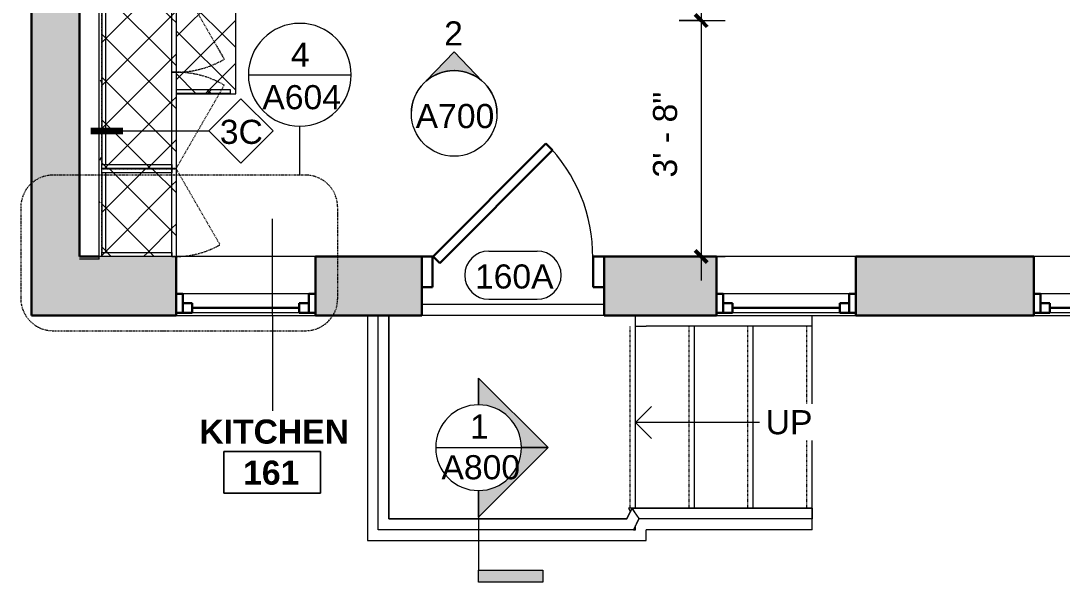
# Model space of a CAD drawing. Header units: inches. Extents: x -545 to 1083, y -2066 to -269.
# Drawn here: x -531.1 to -336.8, y -1975.4 to -1870.6 of the extents above; entities that cross this region are included whole.
import ezdxf

# ---------------------------------------------------------------- set-up
doc = ezdxf.new("R2010")
doc.units = ezdxf.units.IN
doc.header["$MEASUREMENT"] = 0
for name, pattern in [('Dash', [0.25, 0.125, -0.125]), ('Dash Dot 3_16_', [0.3125, 0.1875, -0.0625, 0, -0.0625]), ('Dash dot dot', [0.8125, 0.25, -0.1875, 0, -0.1875, 0, -0.1875]), ('Hidden', [0.28125, 0.1875, -0.09375]), ('Overhead 1_16_', [0.101562, 0.0625, -0.039062])]:
    doc.linetypes.add(name, pattern=pattern)
for name, color, linetype, lineweight in [('A-ANNO-DIMS', 211, 'Continuous', 9), ('A-ANNO-DIMS-48', 211, 'Continuous', 9), ('A-ANNO-SYMB', 150, 'Continuous', 9), ('A-AREA-IDEN', 2, 'Continuous', 9), ('A-DOOR', 31, 'Continuous', 18), ('A-DOOR-FRAM', 31, 'Continuous', 30), ('A-DOOR-IDEN', 31, 'Continuous', 9), ('A-FLOR-HRAL', 11, 'Continuous', 9), ('A-GLAZ', 151, 'Continuous', 18), ('A-WALL', 113, 'Continuous', 18), ('A-WALL-IDEN', 211, 'Continuous', 9), ('A-WALL-PATT', 111, 'Continuous', 18), ('G-ANNO-SYMB', 111, 'Continuous', 9), ('I-WALL', 2, 'Continuous', 18), ('Q-CASE', 31, 'Continuous', 9), ('Q-CASE-HDLN', 31, 'Dash', 9), ('S-STRS', 31, 'Continuous', 18), ('S-STRS-ANNO', 31, 'Continuous', 9), ('S-STRS-IDEN', 31, 'Continuous', 9)]:
    doc.layers.add(name, color=color, linetype=linetype, lineweight=lineweight)
doc.styles.add('Arial', font='arial.ttf', dxfattribs={"height": 4.5})
doc.styles.add('Swis721 Lt BT', font='swissl.ttf', dxfattribs={"height": 4.5})
doc.styles.add('Swis721 Lt BT_B', font='', dxfattribs={"height": 4.5})
doc.styles.get('Swis721 Lt BT_B').set_extended_font_data('Swis721 Lt BT', bold=True)
doc.dimstyles.new('OTJ_-_3_32__Linear__1_2__Tolerance', dxfattribs={"dimscale": 12, "dimtxt": 4.748918, "dimasz": 0.1875, "dimexe": 0.375, "dimexo": 0.25, "dimgap": 0.25, "dimtad": 1, "dimdec": 1, "dimrnd": 0.5, "dimzin": 3, "dimdsep": 46, "dimlunit": 4, "dimtxsty": 'Swis721 Lt BT', "dimblk1": 'OBLIQUE', "dimblk2": 'OBLIQUE', "dimsah": 1, "dimcen": 0.09, "dimdle": 0.375, "dimazin": 0, "dimtfac": 1, "dimtdec": 4, "dimtix": 1, "dimtmove": 0, "dimatfit": 3, "dimfxl": 1, "dimtvp": 1, "dimfrac": 2, "dimtolj": 1, "dimtzin": 0, "dimarcsym": 2})
pattern_1 = [(315, (1900.203, -518.41), (4.006467, 4.006467), []), (45, (1900.203, -518.41), (-4.006467, 4.006467), [])]
pattern_2 = [(315, (1916.578, -518.41), (4.006467, 4.006467), []), (45, (1916.578, -518.41), (-4.006467, 4.006467), [])]
pattern_3 = [(315, (1886.203, -517.66), (4.006467, 4.006467), []), (45, (1886.203, -517.66), (-4.006467, 4.006467), [])]

# ---------------------------------------------------------------- blocks, each defined once
blk = doc.blocks.new('Single Flush - D1 2_6_ X 8_ - NOT FR-6102308-1ST FLOOR - CONSTRUCTION')
at = {"layer": 'A-DOOR', "color": 8, "lineweight": 30}
for p, q in [((-7.41, -25.34), (13.67, -4.26)), ((14.91, -5.5), (-6.17, -26.58)), ((13.67, -4.26), (14.91, -5.5)), ((-6.17, -26.58), (-7.41, -25.34))]:
    blk.add_line(p, q, dxfattribs=at)
at = {"layer": 'A-DOOR', "lineweight": 9}
blk.add_arc((14.91, -5.5), 29.81, 179.5, 225, dxfattribs=at)
at = {"layer": 'A-DOOR-FRAM', "color": 8}
for p, q in [((-17, 0.25), (-17, -5.5)), ((-17, 0.25), (-15, 0.25)), ((-15, 0.25), (-15, -5.5)), ((15, 0.25), (15, -5.5)), ((15, 0.25), (17, 0.25)), ((17, 0.25), (17, -5.5)), ((-17, -5.5), (-15, -5.5)), ((15, -5.5), (17, -5.5))]:
    blk.add_line(p, q, dxfattribs=at)
blk = doc.blocks.new('Top Rail Type - Top Rail_Internal_-5108158-1ST FLOOR - CONSTRUCTION')
at = {"layer": 'A-FLOR-HRAL'}
for p, q in [((-464.44, -1965.58), (-464.44, -1925.58)), ((-462.44, -1925.58), (-462.44, -1963.58)), ((-418.06, -1963.58), (-417.09, -1961.64)), ((-417.06, -1961.58), (-417.75, -1961.58)), ((-417.75, -1961.58), (-417.39, -1962.25)), ((-417.09, -1961.64), (-415.79, -1963.52)), ((-416.44, -1962.58), (-416.99, -1961.58)), ((-416.99, -1961.58), (-383.44, -1961.58)), ((-383.44, -1961.58), (-383.44, -1963.58)), ((-462.44, -1963.58), (-418.06, -1963.58)), ((-415.79, -1963.52), (-416.82, -1965.58)), ((-383.44, -1963.58), (-415.82, -1963.58)), ((-416.82, -1965.58), (-464.44, -1965.58))]:
    blk.add_line(p, q, dxfattribs=at)
blk = doc.blocks.new('Top Rail Type - Top Rail_Internal_-V5-1ST FLOOR - CONSTRUCTION')
at = {"layer": 'A-FLOR-HRAL'}
for p, q in [((-464.44, -1965.58), (-464.44, -1925.58)), ((-462.44, -1963.58), (-462.44, -1925.58)), ((-417.09, -1961.64), (-418.06, -1963.58)), ((-383.44, -1961.58), (-417.06, -1961.58)), ((-383.44, -1963.58), (-383.44, -1961.58)), ((-418.06, -1963.58), (-462.44, -1963.58)), ((-415.82, -1963.58), (-416.82, -1965.58)), ((-383.44, -1963.58), (-415.82, -1963.58)), ((-416.82, -1965.58), (-464.44, -1965.58))]:
    blk.add_line(p, q, dxfattribs=at)
blk = doc.blocks.new('Window-Double-Hung - 26_ x 56_-5128661-1ST FLOOR - CONSTRUCTION')
at = {"layer": 'A-GLAZ', "color": 8, "lineweight": 30}
for p, q in [((-13, 5.5), (-13, -5.5)), ((-13, 5), (-10, 5)), ((-11.75, 5), (-11.75, 1.5)), ((-10, 5), (-10, 3.25)), ((-10, 4.125), (10, 4.125)), ((10, 5), (13, 5)), ((10, 5), (10, 3.25)), ((11.75, 5), (11.75, 1.5)), ((13, -5.5), (13, 5.5)), ((-11.75, 3.25), (-10, 3.25)), ((11.75, 3.25), (10, 3.25)), ((-13, 1.5), (-11.75, 1.5)), ((11.75, 1.5), (13, 1.5))]:
    blk.add_line(p, q, dxfattribs=at)
at = {"layer": 'A-GLAZ'}
for p, q in [((13, 5.5), (-13, 5.5)), ((-13, -5.5), (13, -5.5))]:
    blk.add_line(p, q, dxfattribs=at)
at = {"layer": 'A-GLAZ', "lineweight": 9}
for p, q in [((-10, 5), (10, 5)), ((-11.75, 1.5), (11.75, 1.5))]:
    blk.add_line(p, q, dxfattribs=at)
blk = doc.blocks.new('Counter Top w Sink Hole - 24_ Depth-5965530-1ST FLOOR - CONSTRUCTION')
at = {"layer": 'Q-CASE'}
h = blk.add_hatch(dxfattribs=at)
h.set_pattern_fill('FP_4', color=256, style=0, pattern_type=2)
h.set_pattern_definition([(315, (1836.945, -516.047), (4.006467, 4.006467), []), (45, (1836.945, -516.047), (-4.006467, 4.006467), [])])
h.paths.add_polyline_path([(-47.26, -13.87), (-47.26, -25), (46.74, -25), (46.74, -13.87), (0.26, -13.87), (0.26, -22.37), (-23.74, -22.37), (-23.74, -13.87), (-43.26, -13.87)], flags=0)
for p, q in [((-47.26, -13.87), (-47.26, -25)), ((-47.26, -25), (46.74, -25))]:
    blk.add_line(p, q, dxfattribs=at)
at = {"layer": 'Q-CASE', "linetype": 'Dash dot dot'}
blk.add_line((1.82, -13.87), (1.82, -19), dxfattribs=at)
blk.add_arc((-0.18, -19), 2, 283.0657, 0, dxfattribs=at)
blk = doc.blocks.new('CW Cupbd Ohead - 23_5_h x 13 7_8_d - 2 Doors - 1 Shelf-V15-1ST FLOOR - CONSTRUCTION')
at = {"layer": 'Q-CASE'}
h = blk.add_hatch(dxfattribs=at)
h.set_pattern_fill('FP_25', color=256, style=0, pattern_type=2)
h.set_pattern_definition(pattern_1)
h.paths.add_polyline_path([(2, -15.45), (2.75, -15.45), (2.75, -2.36), (2, -2.36)], flags=0)
h = blk.add_hatch(dxfattribs=at)
h.set_pattern_fill('FP_25', color=256, style=0, pattern_type=2)
h.set_pattern_definition(pattern_1)
h.paths.add_polyline_path([(2.75, -2.36), (2.75, -3.11), (37.25, -3.11), (37.25, -2.36)], flags=0)
h = blk.add_hatch(dxfattribs=at)
h.set_pattern_fill('FP_25', color=256, style=0, pattern_type=2)
h.set_pattern_definition(pattern_1)
h.paths.add_polyline_path([(2.75, -15.45), (37.25, -15.45), (37.25, -3.11), (2.75, -3.11)], flags=0)
h = blk.add_hatch(dxfattribs=at)
h.set_pattern_fill('FP_25', color=256, style=0, pattern_type=2)
h.set_pattern_definition(pattern_1)
h.paths.add_polyline_path([(37.25, -15.45), (38, -15.45), (38, -2.36), (37.25, -2.36)], flags=0)
h = blk.add_hatch(dxfattribs=at)
h.set_pattern_fill('FP_25', color=256, style=0, pattern_type=2)
h.set_pattern_definition(pattern_1)
h.paths.add_polyline_path([(2, -16.24), (20, -16.24), (20, -15.45), (2, -15.45)], flags=0)
h = blk.add_hatch(dxfattribs=at)
h.set_pattern_fill('FP_25', color=256, style=0, pattern_type=2)
h.set_pattern_definition(pattern_1)
h.paths.add_polyline_path([(20, -15.45), (20, -16.24), (38, -16.24), (38, -15.45)], flags=0)
for p, q in [((2, -2.36), (2.75, -2.36)), ((2, -15.45), (2, -2.36)), ((2.75, -2.36), (2.75, -15.45)), ((37.25, -2.36), (2.75, -2.36)), ((2.75, -3.11), (37.25, -3.11)), ((37.25, -2.36), (38, -2.36)), ((37.25, -15.45), (37.25, -2.36)), ((38, -15.45), (38, -2.36)), ((2, -15.45), (20, -15.45)), ((2, -15.45), (2, -16.24)), ((2.75, -15.45), (2, -15.45)), ((20, -16.24), (20, -15.45)), ((20, -15.45), (38, -15.45)), ((20, -15.45), (20, -16.24)), ((38, -15.45), (37.25, -15.45)), ((38, -16.24), (38, -15.45)), ((20, -16.24), (2, -16.24)), ((38, -16.24), (20, -16.24))]:
    blk.add_line(p, q, dxfattribs=at)
at = {"layer": 'Q-CASE', "linetype": 'Hidden'}
for p, q in [((2, -16.24), (17.58, -25.24)), ((38, -16.24), (22.41, -25.24))]:
    blk.add_line(p, q, dxfattribs=at)
for centre, start, end in [((2, -16.24), 330, 0.5), ((38, -16.24), 179.5, 210)]:
    blk.add_arc(centre, 18, start, end, dxfattribs=at)
at = {"layer": 'Q-CASE-HDLN'}
for p, q in [((2, -16.24), (2, -2.36)), ((2, -2.36), (38, -2.36)), ((38, -2.36), (38, -16.24)), ((38, -16.24), (2, -16.24))]:
    blk.add_line(p, q, dxfattribs=at)
blk = doc.blocks.new('CW Cupbd Ohead - 23_5_h x 13 7_8_d - 1 Door - 1 Shelf-5965185-1ST FLOOR - CONSTRUCTION')
at = {"layer": 'Q-CASE'}
h = blk.add_hatch(dxfattribs=at)
h.set_pattern_fill('FP_26', color=256, style=0, pattern_type=2)
h.set_pattern_definition(pattern_2)
h.paths.add_polyline_path([(2, -15.45), (2.75, -15.45), (2.75, -2.36), (2, -2.36)], flags=0)
h = blk.add_hatch(dxfattribs=at)
h.set_pattern_fill('FP_26', color=256, style=0, pattern_type=2)
h.set_pattern_definition(pattern_2)
h.paths.add_polyline_path([(2.75, -2.36), (2.75, -3.11), (17.62, -3.11), (17.62, -2.36)], flags=0)
h = blk.add_hatch(dxfattribs=at)
h.set_pattern_fill('FP_26', color=256, style=0, pattern_type=2)
h.set_pattern_definition(pattern_2)
h.paths.add_polyline_path([(2.75, -15.45), (17.62, -15.45), (17.62, -3.11), (2.75, -3.11)], flags=0)
h = blk.add_hatch(dxfattribs=at)
h.set_pattern_fill('FP_26', color=256, style=0, pattern_type=2)
h.set_pattern_definition(pattern_2)
h.paths.add_polyline_path([(17.62, -15.45), (18.37, -15.45), (18.37, -2.36), (17.62, -2.36)], flags=0)
h = blk.add_hatch(dxfattribs=at)
h.set_pattern_fill('FP_26', color=256, style=0, pattern_type=2)
h.set_pattern_definition(pattern_2)
h.paths.add_polyline_path([(2, -16.24), (18.37, -16.24), (18.37, -15.45), (2, -15.45)], flags=0)
for p, q in [((2, -2.36), (2.75, -2.36)), ((2, -15.45), (2, -2.36)), ((2.75, -2.36), (2.75, -15.45)), ((17.62, -2.36), (2.75, -2.36)), ((2.75, -3.11), (17.62, -3.11)), ((17.62, -2.36), (18.37, -2.36)), ((17.62, -15.45), (17.62, -2.36)), ((18.37, -15.45), (18.37, -2.36)), ((2, -15.45), (18.37, -15.45)), ((2, -15.45), (2, -16.24)), ((2.75, -15.45), (2, -15.45)), ((18.37, -15.45), (17.62, -15.45)), ((18.37, -16.24), (18.37, -15.45)), ((18.37, -16.24), (2, -16.24))]:
    blk.add_line(p, q, dxfattribs=at)
at = {"layer": 'Q-CASE', "linetype": 'Hidden'}
blk.add_line((18.37, -16.24), (4.19, -24.42), dxfattribs=at)
blk.add_arc((18.37, -16.24), 16.38, 179.5, 210, dxfattribs=at)
at = {"layer": 'Q-CASE-HDLN'}
for p, q in [((2, -16.24), (2, -2.36)), ((2, -2.36), (18.37, -2.36)), ((18.37, -2.36), (18.37, -16.24)), ((18.37, -16.24), (2, -16.24))]:
    blk.add_line(p, q, dxfattribs=at)
blk = doc.blocks.new('CW Cupbd1 - UB 34_5_h x 24_d - 1 Door-6047030-1ST FLOOR - CONSTRUCTION')
at = {"layer": 'Q-CASE'}
h = blk.add_hatch(dxfattribs=at)
h.set_pattern_fill('FP_27', color=256, style=0, pattern_type=2)
h.set_pattern_definition(pattern_3)
h.paths.add_polyline_path([(2, -25.61), (2.75, -25.61), (2.75, -15.49), (2, -15.49)], flags=0)
h = blk.add_hatch(dxfattribs=at)
h.set_pattern_fill('FP_27', color=256, style=0, pattern_type=2)
h.set_pattern_definition(pattern_3)
h.paths.add_polyline_path([(19.27, -25.61), (20.02, -25.61), (20.02, -15.49), (19.27, -15.49)], flags=0)
for p, q in [((2, -25.61), (2, -15.49)), ((2.75, -15.49), (2.75, -25.61)), ((19.27, -25.61), (19.27, -15.49)), ((20.02, -25.61), (20.02, -15.49)), ((2.75, -25.61), (2, -25.61)), ((20.02, -25.61), (19.27, -25.61))]:
    blk.add_line(p, q, dxfattribs=at)
blk = doc.blocks.new('Section - 3_32_ x 3_8_-334918-1ST FLOOR - CONSTRUCTION')
at = {"layer": 'G-ANNO-SYMB'}
blk.add_hatch(color=256, dxfattribs=at).paths.add_polyline_path([(0, 0.2495), (0, 0), (-0.0469, 0), (-0.0469, 0.2495)], flags=0)
for p, q in [((0, 0.2495), (-0.0469, 0.2495)), ((-0.0469, 0.2495), (-0.0469, 0)), ((0, 0), (0, 0.2495)), ((-0.0469, 0), (0, 0))]:
    blk.add_line(p, q, dxfattribs=at)
blk = doc.blocks.new('Section - Section Head - Filled-1367765-1ST FLOOR - CONSTRUCTION')
at = {"layer": 'G-ANNO-SYMB'}
h = blk.add_hatch(color=256, dxfattribs=at)
edge = h.paths.add_edge_path(flags=0)
edge.add_line((-0.5202, 0), (-0.25, 0.2702))
edge.add_line((-0.25, 0.2702), (-0.25, 0.1667))
edge.add_arc((-0.25, 0), 0.1667, 90, 180)
edge.add_line((-0.4167, 0), (-0.5202, 0))
h = blk.add_hatch(color=256, dxfattribs=at)
edge = h.paths.add_edge_path(flags=0)
edge.add_line((0.0202, 0), (-0.0833, 0))
edge.add_arc((-0.25, 0), 0.1667, 0, 90)
edge.add_line((-0.25, 0.1667), (-0.25, 0.2702))
edge.add_line((-0.25, 0.2702), (0.0202, 0))
for p, q in [((-0.25, 0.2702), (-0.5202, 0)), ((-0.25, 0.2702), (-0.5202, 0)), ((-0.25, 0.2702), (0.0202, 0)), ((-0.25, 0.1667), (-0.25, 0.2702)), ((0.0202, 0), (-0.25, 0.2702)), ((-0.25, 0.2702), (-0.25, 0.1667)), ((-0.5202, 0), (-0.4167, 0)), ((-0.0833, 0), (0.0202, 0)), ((-0.5202, 0), (-0.4167, 0)), ((-0.4167, 0), (-0.5202, 0)), ((0.0202, 0), (-0.0833, 0)), ((-0.0833, 0), (0.0202, 0))]:
    blk.add_line(p, q, dxfattribs=at)
for start, end in [(0, 180), (360, 180), (90, 180), (0, 90), (180, 360)]:
    blk.add_arc((-0.25, 0), 0.1667, start, end, dxfattribs=at)
blk = doc.blocks.new('Floor Plan - Callout Head-3511279-1ST FLOOR - CONSTRUCTION')
at = {"layer": 'A-ANNO-SYMB'}
blk.add_line((-0.2, 0), (0.2, 0), dxfattribs=at)
for start, end in [(360, 180), (180, 360)]:
    blk.add_arc((0, 0), 0.2, start, end, dxfattribs=at)
blk = doc.blocks.new('Room Tag - Room Name and Number-3379422-1ST FLOOR - CONSTRUCTION')
at = {"layer": 'A-AREA-IDEN'}
for p, q in [((-0.1881, -0.1636), (-0.1881, -0.0018)), ((-0.1881, -0.0018), (0.1869, -0.0018)), ((0.1869, -0.0018), (-0.1881, -0.0018)), ((-0.1881, -0.0018), (-0.1881, -0.1636)), ((0.1869, -0.0018), (0.1869, -0.1636)), ((0.1869, -0.1636), (0.1869, -0.0018)), ((0.1869, -0.1636), (-0.1881, -0.1636)), ((-0.1881, -0.1636), (0.1869, -0.1636))]:
    blk.add_line(p, q, dxfattribs=at)
blk = doc.blocks.new('Door Tag - Door Tag-41184-1ST FLOOR - CONSTRUCTION')
at = {"layer": 'A-DOOR-IDEN'}
for p, q in [((-0.09375, 0.09375), (0.09375, 0.09375)), ((-0.09375, -0.09375), (0.09375, -0.09375))]:
    blk.add_line(p, q, dxfattribs=at)
for centre, start, end in [((-0.09375, 0), 90, 270), ((0.09375, 0), 270, 90)]:
    blk.add_arc(centre, 0.09375, start, end, dxfattribs=at)
blk = doc.blocks.new('DIMBLOCK33-1ST FLOOR - CONSTRUCTION')
at = {"layer": 'A-ANNO-DIMS-48'}
for p, q in [((-404.16, -1866.08), (-404.16, -1919.08)), ((-408.3, -1870.58), (-399.66, -1870.58)), ((-404.16, -1870.58), (-408.3, -1870.58)), ((-405.57, -1914.58), (-399.66, -1914.58)), ((-404.16, -1914.58), (-405.57, -1914.58))]:
    blk.add_line(p, q, dxfattribs=at)
at = {"layer": 'A-ANNO-DIMS-48', "lineweight": 50}
for p, q in [((-404.16, -1870.58), (-405.28, -1869.46)), ((-404.16, -1870.58), (-403.03, -1871.71)), ((-404.16, -1914.58), (-405.28, -1913.46)), ((-404.16, -1914.58), (-403.03, -1915.71))]:
    blk.add_line(p, q, dxfattribs=at)
at = {"layer": 'A-ANNO-DIMS-48', "color": 0, "insert": (-413.17, -1899.86), "char_height": 4.5, "width": 17.4579, "attachment_point": 1, "rotation": 90, "line_spacing_factor": 1.005062, "style": 'Swis721 Lt BT'}
blk.add_mtext('3\' - 8"', dxfattribs=at)
blk = doc.blocks.new('_Oblique')
at = {"color": 0, "linetype": 'ByBlock', "lineweight": -2}
blk.add_line((-0.5, -0.5), (0.5, 0.5), dxfattribs=at)
blk = doc.blocks.new('Wall Tag - 1_4_-62626-1ST FLOOR - CONSTRUCTION')
at = {"layer": 'A-WALL-IDEN'}
for p, q in [((-0.125, 0), (0, 0.125)), ((0, 0.125), (0.125, 0)), ((-0.125, 0), (0, -0.125)), ((0, -0.125), (0.125, 0))]:
    blk.add_line(p, q, dxfattribs=at)
blk = doc.blocks.new('Elevation - Filled Arrow 2-347888-1ST FLOOR - CONSTRUCTION')
at = {"layer": 'G-ANNO-SYMB'}
blk.add_circle((0, 0), 0.1664, dxfattribs=at)
blk = doc.blocks.new('Elevation - Filled Arrow-151867-1ST FLOOR - CONSTRUCTION')
at = {"layer": 'G-ANNO-SYMB'}
h = blk.add_hatch(color=256, dxfattribs=at)
edge = h.paths.add_edge_path(flags=0)
edge.add_line((0, 0.2393), (0.1103, 0.1247))
edge.add_arc((-0.0002, -0.0002), 0.1667, 48.498, 130.5571)
edge.add_line((-0.1085, 0.1265), (0, 0.2393))
for p, q in [((0, 0.2393), (-0.1085, 0.1265)), ((-0.1084, 0.1266), (0, 0.2393)), ((0, 0.2393), (-0.1084, 0.1266)), ((0, 0.2393), (0.11, 0.1249)), ((0.1103, 0.1247), (0, 0.2393))]:
    blk.add_line(p, q, dxfattribs=at)
blk.add_arc((-0.0002, -0.0002), 0.1667, 48.498, 130.5571, dxfattribs=at)
blk.add_ellipse((-0.0002, -0.0001), major_axis=(-0.1667, 0), ratio=0.999376, start_param=3.141593, end_param=6.283185, dxfattribs=at)

msp = doc.modelspace()

# ---------------------------------------------------------------- hatches: boundary and pattern name
at = {"layer": 'A-WALL-PATT', "lineweight": 9}
msp.add_hatch(color=7, dxfattribs=at).paths.add_polyline_path([(-522.77, -1925.58), (-520.17, -1925.58), (-520.17, -1746.44), (-529.17, -1746.44), (-529.17, -1925.58)], flags=0)
h = msp.add_hatch(dxfattribs=at)
h.set_pattern_fill('FP_1', color=256, style=0, pattern_type=2)
h.set_pattern_definition([(0, (0, 0), (15.36, 3.84), [0.634, -10.886, 0.634, -10.886, -61.44]), (0, (0, 0), (15.36, 3.84), [-23.04, 0.634, -22.406, 0.634, -10.886, -26.88]), (0, (0, 0), (15.36, 3.84), [-57.6, 0.634, -7.046, 0.634, -18.566]), (120, (5.76, 1.92), (-11.0055376, 11.38215), [0.634, -10.886, 0.634, -10.886, -61.44]), (120, (5.76, 1.92), (-11.0055376, 11.38215), [-23.04, 0.634, -22.406, 0.634, -10.886, -26.88]), (120, (5.76, 1.92), (-11.0055376, 11.38215), [-57.6, 0.634, -7.046, 0.634, -18.566]), (240, (7.68, 9.6), (-4.3544624, -15.22215), [0.634, -10.886, 0.634, -10.886, -61.44]), (240, (7.68, 9.6), (-4.3544624, -15.22215), [-23.04, 0.634, -22.406, 0.634, -10.886, -26.88]), (240, (7.68, 9.6), (-4.3544624, -15.22215), [-57.6, 0.634, -7.046, 0.634, -18.566])])
h.paths.add_polyline_path([(-516.05, -1914.58), (-516.05, -1757.44), (-516.55, -1757.44), (-516.55, -1914.58)], flags=0)
h = msp.add_hatch(color=7, dxfattribs=at)
h.paths.add_polyline_path([(-284.58, -1925.58), (-284.58, -1914.58), (-316.08, -1914.58), (-316.08, -1925.58)], flags=0)
h.paths.add_polyline_path([(-410.27, -1925.58), (-401.3, -1925.58), (-401.3, -1914.58), (-422.3, -1914.58), (-422.3, -1925.58)], flags=0)
h.paths.add_polyline_path([(-342.08, -1925.58), (-342.08, -1914.58), (-375.3, -1914.58), (-375.3, -1925.58)], flags=0)
h.paths.add_polyline_path([(-456.3, -1925.58), (-456.3, -1914.58), (-476.17, -1914.58), (-476.17, -1925.58)], flags=0)
h.paths.add_polyline_path([(-502.17, -1925.58), (-502.17, -1914.58), (-520.17, -1914.58), (-520.17, -1925.58)], flags=0)

# ---------------------------------------------------------------- linework, layer by layer
at = {"layer": 'A-ANNO-SYMB'}
msp.add_line((-479.08, -1899.41), (-479.08, -1890.28), dxfattribs=at)
at = {"layer": 'A-ANNO-SYMB', "linetype": 'Dash Dot 3_16_'}
for p, q in [((-478.01, -1899.41), (-525.15, -1899.41)), ((-531.15, -1905.41), (-531.15, -1922.45)), ((-472.01, -1922.45), (-472.01, -1905.41)), ((-525.15, -1928.45), (-478.01, -1928.45))]:
    msp.add_line(p, q, dxfattribs=at)
for centre, start, end in [((-525.15, -1905.41), 90, 180), ((-478.01, -1905.41), 0, 90), ((-525.15, -1922.45), 180, 270), ((-478.01, -1922.45), 270, 0)]:
    msp.add_arc(centre, 6, start, end, dxfattribs=at)
at = {"layer": 'A-AREA-IDEN'}
msp.add_line((-484.21, -1907.56), (-484.2, -1943.4), dxfattribs=at)
at = {"layer": 'A-WALL', "color": 8, "lineweight": 30}
for p, q in [((-529.17, -1746.44), (-529.17, -1925.58)), ((-520.17, -1914.58), (-520.17, -1757.44)), ((-516.55, -1914.58), (-520.17, -1914.58)), ((-456.3, -1914.58), (-476.17, -1914.58)), ((-456.3, -1925.58), (-456.3, -1914.58)), ((-401.3, -1914.58), (-422.3, -1914.58)), ((-422.3, -1914.58), (-422.3, -1925.58)), ((-342.08, -1914.58), (-375.3, -1914.58)), ((-529.17, -1925.58), (-502.17, -1925.58)), ((-476.17, -1925.58), (-456.3, -1925.58)), ((-422.3, -1925.58), (-401.3, -1925.58)), ((-375.3, -1925.58), (-342.08, -1925.58))]:
    msp.add_line(p, q, dxfattribs=at)
at = {"layer": 'A-WALL'}
msp.add_line((-516.55, -1915.08), (-516.55, -1756.94), dxfattribs=at)
at = {"layer": 'A-WALL', "color": 55}
msp.add_line((-516.05, -1914.58), (-516.55, -1914.58), dxfattribs=at)
at = {"layer": 'A-WALL-IDEN', "lineweight": 90}
msp.add_line((-518.11, -1891.15), (-512.11, -1891.15), dxfattribs=at)
at = {"layer": 'A-WALL-IDEN'}
msp.add_line((-518.11, -1891.15), (-496.06, -1891.15), dxfattribs=at)
at = {"layer": 'G-ANNO-SYMB'}
for p, q in [((-453.72, -1950.27), (-437.72, -1950.27)), ((-445.72, -1962.27), (-445.72, -1973.12))]:
    msp.add_line(p, q, dxfattribs=at)
at = {"layer": 'I-WALL', "lineweight": 9}
msp.add_line((-516.55, -1915.08), (-520.17, -1915.08), dxfattribs=at)
at = {"layer": 'S-STRS', "lineweight": 9}
for p, q in [((-422.3, -1923.58), (-456.3, -1923.58)), ((-466.44, -1925.58), (-466.44, -1967.58)), ((-422.3, -1925.58), (-456.3, -1925.58)), ((-416.44, -1927.58), (-416.44, -1925.58)), ((-383.44, -1927.58), (-383.44, -1925.58)), ((-416.44, -1927.58), (-414.44, -1927.58)), ((-416.44, -1961.58), (-416.44, -1927.58)), ((-405.44, -1927.58), (-414.44, -1927.58)), ((-394.44, -1927.58), (-405.44, -1927.58)), ((-405.44, -1961.58), (-405.44, -1927.58)), ((-383.44, -1927.58), (-394.44, -1927.58)), ((-394.44, -1961.58), (-394.44, -1927.58)), ((-383.44, -1961.58), (-383.44, -1927.58)), ((-416.44, -1965.58), (-416.44, -1964.82)), ((-383.44, -1965.58), (-383.44, -1963.58)), ((-416.82, -1965.58), (-416.44, -1965.58)), ((-414.44, -1967.58), (-414.44, -1965.58)), ((-383.44, -1965.58), (-414.44, -1965.58)), ((-466.44, -1967.58), (-414.44, -1967.58))]:
    msp.add_line(p, q, dxfattribs=at)
at = {"layer": 'S-STRS', "linetype": 'Overhead 1_16_', "lineweight": 9}
for p, q in [((-417.44, -1961.58), (-417.44, -1927.58)), ((-406.44, -1961.58), (-406.44, -1927.58)), ((-395.44, -1961.58), (-395.44, -1927.58)), ((-384.44, -1961.58), (-384.44, -1927.58)), ((-417.44, -1962.35), (-417.44, -1962.16))]:
    msp.add_line(p, q, dxfattribs=at)
at = {"layer": 'S-STRS-ANNO'}
for p, q in [((-416.44, -1945.58), (-413.44, -1942.58)), ((-405.44, -1945.58), (-416.44, -1945.58)), ((-416.44, -1945.58), (-413.44, -1948.58)), ((-394.44, -1945.58), (-405.44, -1945.58)), ((-383.44, -1945.58), (-394.44, -1945.58))]:
    msp.add_line(p, q, dxfattribs=at)

# ---------------------------------------------------------------- block references
at = {"layer": 'A-ANNO-SYMB', "xscale": 47.99999999999997, "yscale": 47.99999999999997, "zscale": 47.99999999999997}
msp.add_blockref('Floor Plan - Callout Head-3511279-1ST FLOOR - CONSTRUCTION', (-479.08, -1880.68), dxfattribs=at)
at = {"layer": 'A-AREA-IDEN', "xscale": 47.99999999999997, "yscale": 47.99999999999997, "zscale": 47.99999999999997}
msp.add_blockref('Room Tag - Room Name and Number-3379422-1ST FLOOR - CONSTRUCTION', (-484.21, -1950.88), dxfattribs=at)
at = {"layer": 'A-DOOR', "rotation": 180}
msp.add_blockref('Single Flush - D1 2_6_ X 8_ - NOT FR-6102308-1ST FLOOR - CONSTRUCTION', (-439.3, -1920.08), dxfattribs=at)
at = {"layer": 'A-DOOR-IDEN', "xscale": 47.99999999999997, "yscale": 47.99999999999997, "zscale": 47.99999999999997}
msp.add_blockref('Door Tag - Door Tag-41184-1ST FLOOR - CONSTRUCTION', (-439.3, -1918.08), dxfattribs=at)
at = {"layer": 'A-FLOR-HRAL'}
for name in ['Top Rail Type - Top Rail_Internal_-5108158-1ST FLOOR - CONSTRUCTION', 'Top Rail Type - Top Rail_Internal_-V5-1ST FLOOR - CONSTRUCTION']:
    msp.add_blockref(name, (0, 0), dxfattribs=at)
at = {"layer": 'A-GLAZ', "rotation": 180}
for p in [(-489.17, -1920.08), (-388.3, -1920.08), (-329.08, -1920.08)]:
    msp.add_blockref('Window-Double-Hung - 26_ x 56_-5128661-1ST FLOOR - CONSTRUCTION', p, dxfattribs=at)
at = {"layer": 'A-WALL-IDEN', "xscale": 47.99999999999997, "yscale": 47.99999999999997, "zscale": 47.99999999999997}
msp.add_blockref('Wall Tag - 1_4_-62626-1ST FLOOR - CONSTRUCTION', (-490.06, -1891.15), dxfattribs=at)
at = {"layer": 'G-ANNO-SYMB', "xscale": 47.99999999999997, "yscale": 47.99999999999997, "zscale": 47.99999999999997}
for name in ['Elevation - Filled Arrow-151867-1ST FLOOR - CONSTRUCTION', 'Elevation - Filled Arrow 2-347888-1ST FLOOR - CONSTRUCTION']:
    msp.add_blockref(name, (-450.27, -1887.9), dxfattribs=at)
at = {"layer": 'G-ANNO-SYMB', "xscale": 47.99999999999997, "yscale": 47.99999999999997, "zscale": 47.99999999999997, "rotation": 269.9999999999996}
msp.add_blockref('Section - Section Head - Filled-1367765-1ST FLOOR - CONSTRUCTION', (-445.72, -1962.27), dxfattribs=at)
at = {"layer": 'G-ANNO-SYMB', "extrusion": (0, 0, -1), "xscale": 47.99999999999997, "yscale": 47.99999999999997, "zscale": 47.99999999999997, "rotation": 90.00000000000053}
msp.add_blockref('Section - 3_32_ x 3_8_-334918-1ST FLOOR - CONSTRUCTION', (445.72, -1973.12), dxfattribs=at)
at = {"layer": 'Q-CASE'}
for name, p, rotation in [('Counter Top w Sink Hole - 24_ Depth-5965530-1ST FLOOR - CONSTRUCTION', (-516.05, -1836.95), 89.9999999999999), ('CW Cupbd Ohead - 23_5_h x 13 7_8_d - 2 Doors - 1 Shelf-V15-1ST FLOOR - CONSTRUCTION', (-518.41, -1900.2), 89.99999999999973), ('CW Cupbd1 - UB 34_5_h x 24_d - 1 Door-6047030-1ST FLOOR - CONSTRUCTION', (-517.66, -1886.2), 90), ('CW Cupbd Ohead - 23_5_h x 13 7_8_d - 1 Door - 1 Shelf-5965185-1ST FLOOR - CONSTRUCTION', (-518.41, -1916.58), 89.99999999999972)]:
    msp.add_blockref(name, p, dxfattribs=dict(at, rotation=rotation))

# ---------------------------------------------------------------- texts
at = {"layer": 'A-ANNO-SYMB', "char_height": 4.5, "attachment_point": 1, "style": 'Swis721 Lt BT'}
for s, insert, width in [('4', (-480.76, -1874.67), 4.0905), ('A604', (-486.08, -1882.61), 16.968)]:
    msp.add_mtext(s, dxfattribs=dict(at, insert=insert, width=width))
at = {"layer": 'A-AREA-IDEN', "char_height": 4.5, "attachment_point": 1, "style": 'Swis721 Lt BT_B'}
for s, insert, width in [('KITCHEN', (-497.83, -1945.02), 32.8755), ('161', (-489.66, -1952.68), 12.726)]:
    msp.add_mtext(s, dxfattribs=dict(at, insert=insert, width=width))
at = {"layer": 'A-DOOR-IDEN', "insert": (-446.39, -1916.07), "char_height": 4.5, "width": 16.968, "attachment_point": 1, "style": 'Swis721 Lt BT'}
msp.add_mtext('160A', dxfattribs=at)
at = {"layer": 'A-WALL-IDEN', "insert": (-494.01, -1889.08), "char_height": 4.5, "width": 9.393, "attachment_point": 1, "style": 'Swis721 Lt BT'}
msp.add_mtext('3C', dxfattribs=at)
at = {"layer": 'G-ANNO-SYMB', "char_height": 4.5, "attachment_point": 1}
for s, insert, width, style in [('2', (-452.14, -1870.71), 4.0905, 'Swis721 Lt BT'), ('A700', (-457.46, -1886.13), 17.877, 'Arial'), ('1', (-447.32, -1944.08), 4.0905, 'Swis721 Lt BT'), ('A800', (-452.64, -1951.67), 16.968, 'Swis721 Lt BT')]:
    msp.add_mtext(s, dxfattribs=dict(at, insert=insert, width=width, style=style))

# ---------------------------------------------------------------- dimensions: what is measured, and where the dimension line sits
at = {"layer": 'A-ANNO-DIMS'}
dim = msp.add_linear_dim(base=(-404.16, -1914.58), p1=(-411.3, -1870.58), p2=(-402.57, -1914.58), angle=90, dimstyle='OTJ_-_3_32__Linear__1_2__Tolerance', override={"dimpost": '<>', "dimfxl": 44.857769}, dxfattribs=at)
dim.commit()
dim.dimension.update_dxf_attribs({"geometry": 'DIMBLOCK33-1ST FLOOR - CONSTRUCTION', "text_midpoint": (-409.47, -1892.58)})

# ---------------------------------------------------------------- next in the draw order: texts
at = {"layer": 'S-STRS-IDEN', "insert": (-392.13, -1943.27), "char_height": 4.5, "width": 10.4255, "attachment_point": 1, "line_spacing_factor": 0.941778, "style": 'Arial', "bg_fill": 3, "box_fill_scale": 1.25, "bg_fill_color": 256, "bg_fill_true_color": 13158600, "bg_fill_transparency": 0}
msp.add_mtext('UP', dxfattribs=at)

doc.saveas('drawing.dxf')
